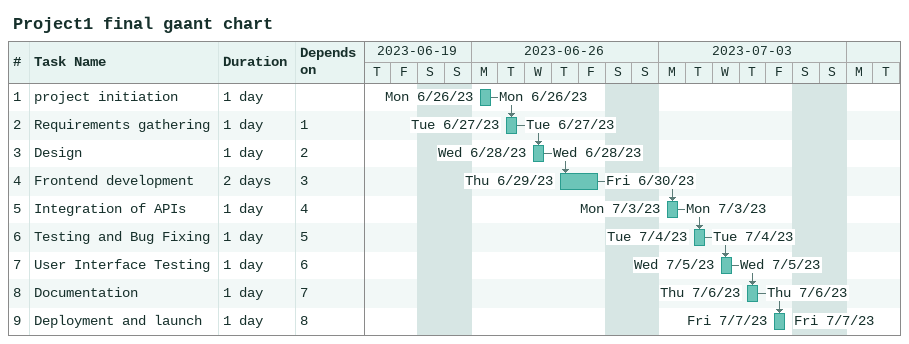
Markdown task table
Project1 final gaant chart

| ID | Task | Duration | Start | Finish | Predecessors |
|---|---|---|---|---|---|
| 1 | project initiation | 1d | 2023-06-26 | 2023-06-26 |  |
| 2 | Requirements gathering | 1d | 2023-06-27 | 2023-06-27 | 1 |
| 3 | Design | 1d | 2023-06-28 | 2023-06-28 | 2 |
| 4 | Frontend development | 2d | 2023-06-29 | 2023-06-30 | 3 |
| 5 | Integration of APIs | 1d | 2023-07-03 | 2023-07-03 | 4 |
| 6 | Testing and Bug Fixing | 1d | 2023-07-04 | 2023-07-04 | 5 |
| 7 | User Interface Testing | 1d | 2023-07-05 | 2023-07-05 | 6 |
| 8 | Documentation | 1d | 2023-07-06 | 2023-07-06 | 7 |
| 9 | Deployment and launch | 1d | 2023-07-07 | 2023-07-07 | 8 |
